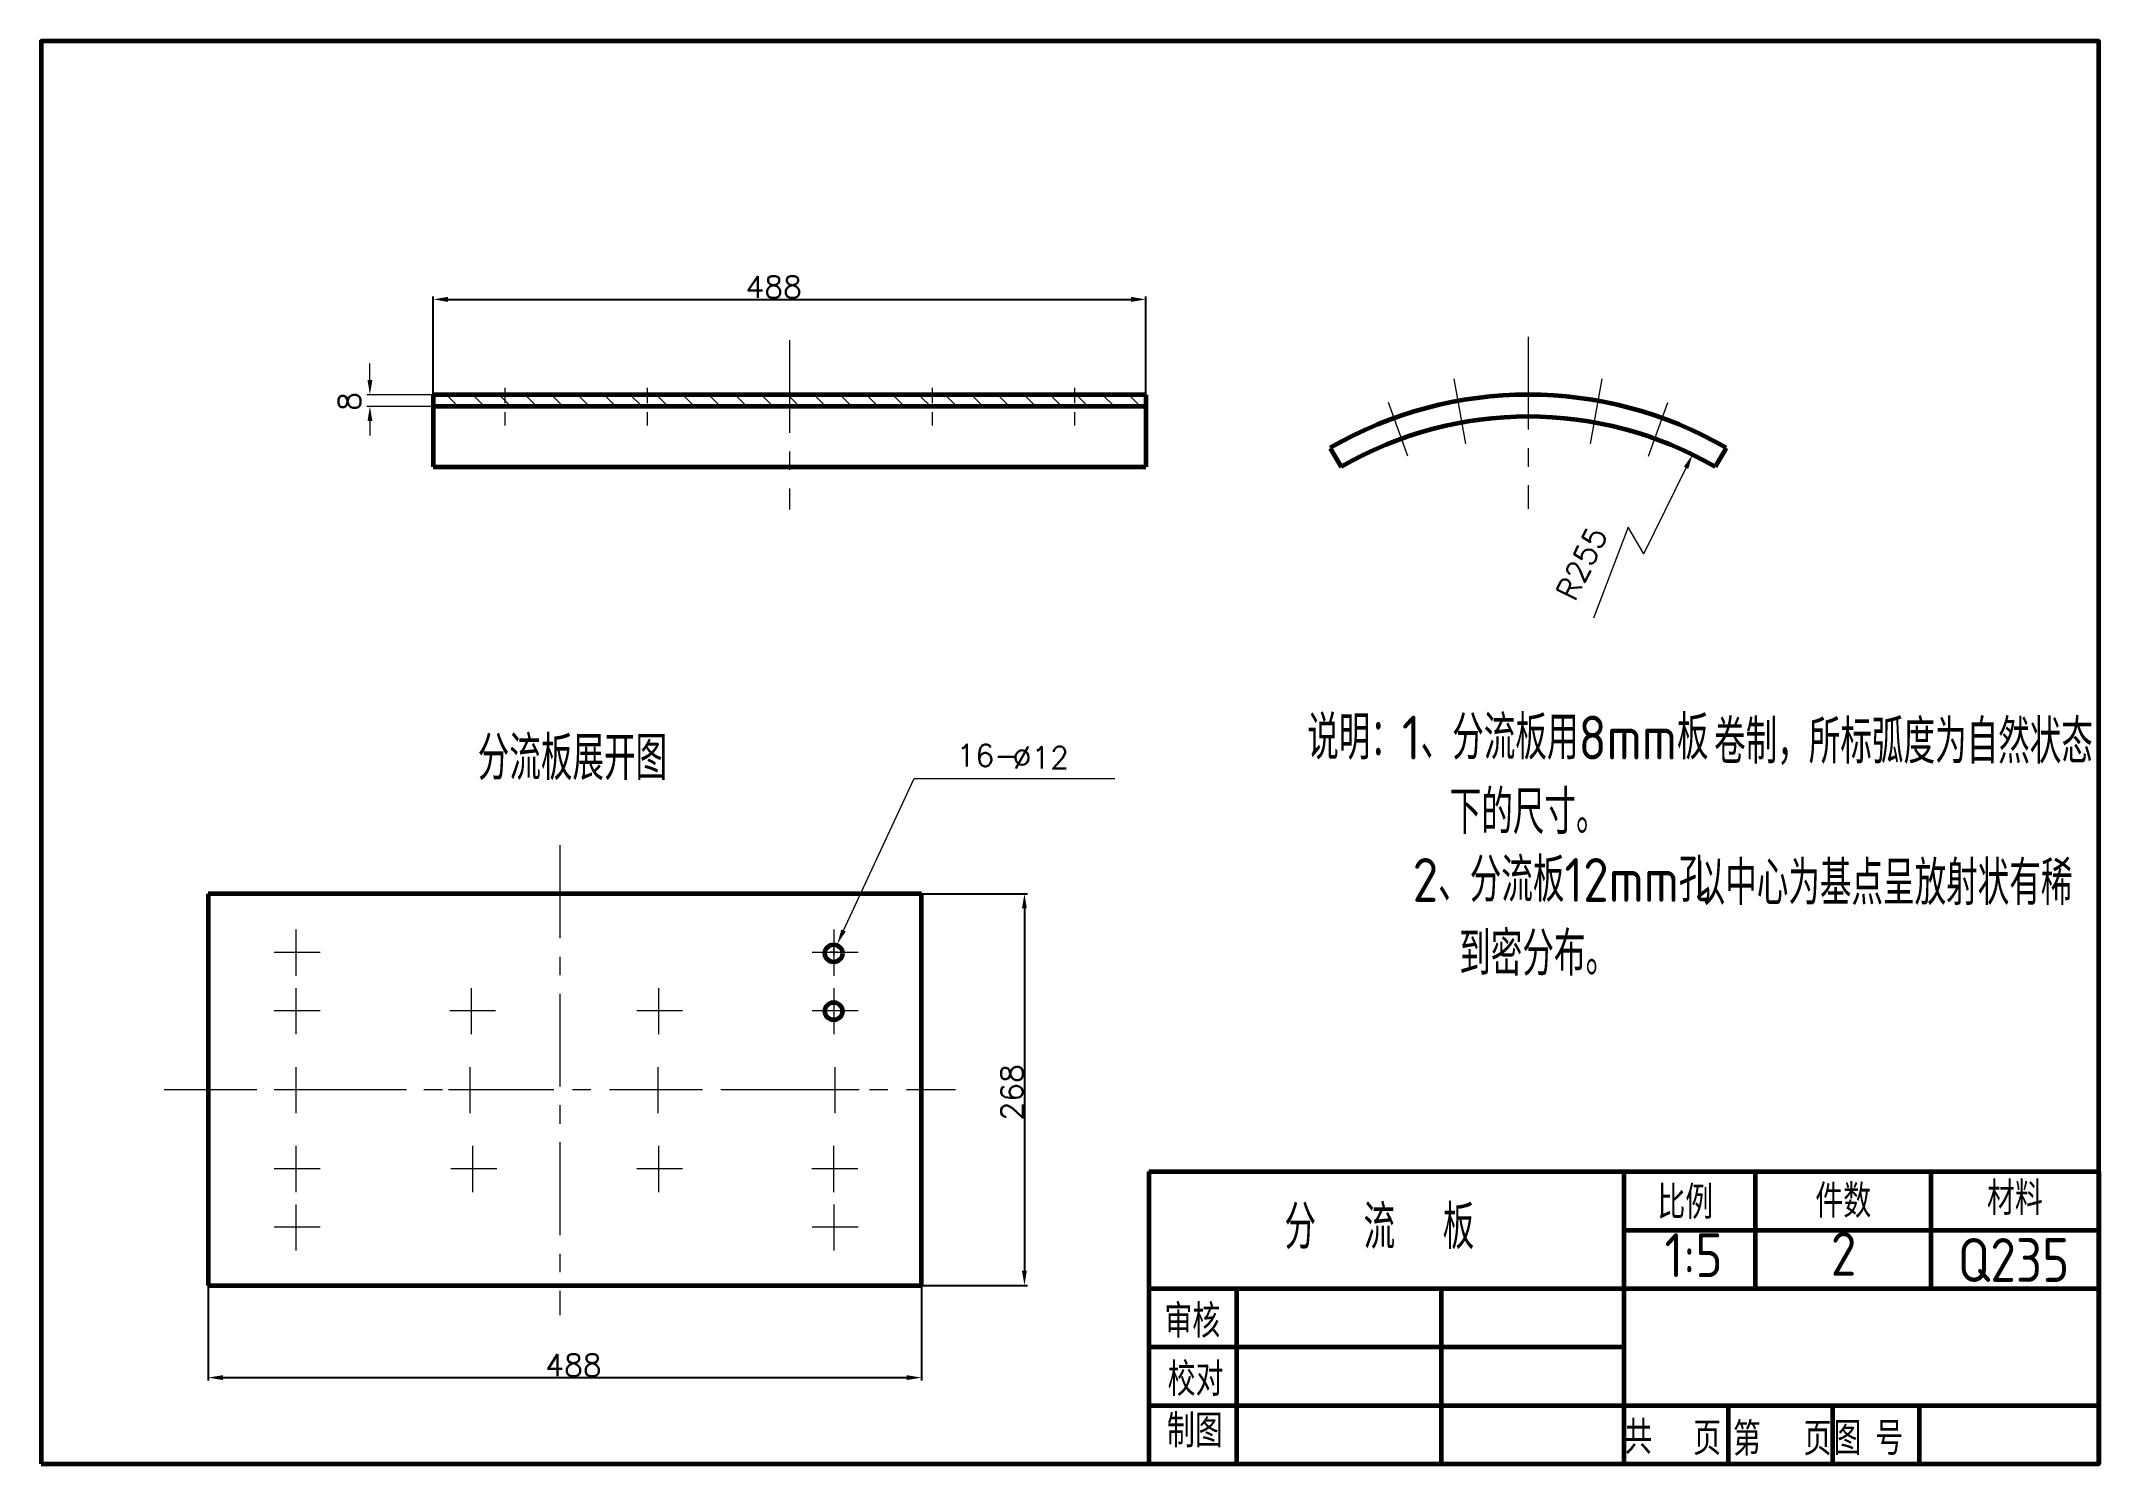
# Paper-space layout '分流板' of a CAD drawing. Header units: millimetres. Extents: x 11 to 1419, y 10 to 983.
import ezdxf

# ---------------------------------------------------------------- set-up
doc = ezdxf.new("R2010")
doc.units = ezdxf.units.MM
doc.header["$PDMODE"] = 35
doc.header["$PDSIZE"] = -0.5
doc.linetypes.add('CENTERX2', pattern=[101.6, 63.5, -12.7, 12.7, -12.7])
for name, color, linetype, lineweight in [('中心线．点画线', 6, 'CENTERX2', 20), ('粗实线', 250, 'Continuous', 60), ('细实线０.18', 5, 'Continuous', 18)]:
    doc.layers.add(name, color=color, linetype=linetype, lineweight=lineweight)
doc.styles.get("Standard").update_dxf_attribs({"font": 'txt', "bigfont": 'gbcbig.shx'})
doc.styles.add('国标文字-5', font='gbenor.shx', dxfattribs={"height": 5, "bigfont": 'gbcbig.shx'})
doc.styles.add('汉字', font='SIMFANG.TTF', dxfattribs={"width": 0.7})
doc.dimstyles.new('圆引出', dxfattribs={"dimtxt": 28, "dimasz": 15, "dimexe": 2, "dimexo": 0, "dimgap": 1, "dimtad": 1, "dimtoh": 1, "dimdec": 0, "dimtxsty": 'Standard', "dimcen": 2.5, "dimadec": 0, "dimazin": 0, "dimtfac": 1, "dimtdec": 0, "dimtofl": 0, "dimtmove": 0, "dimatfit": 2, "dimfxl": 1, "dimarcsym": 0})

# ---------------------------------------------------------------- blocks, each defined once
blk = doc.blocks.new('*D141')
at = {"layer": 'Defpoints', "color": 0}
for p in [(766.5, 806.6), (279, 741.4), (766.5, 741.4)]:
    blk.add_point(p, dxfattribs=at)
at = {"layer": '细实线０.18', "color": 0, "lineweight": -2}
for p, q in [((279, 741.4), (279, 808.6)), ((289, 806.6), (756.5, 806.6)), ((766.5, 741.4), (766.5, 808.6))]:
    blk.add_line(p, q, dxfattribs=at)
at = {"layer": '细实线０.18', "color": 0}
for points in [[(289, 808.3), (289, 804.9), (279, 806.6)], [(756.5, 808.3), (756.5, 804.9), (766.5, 806.6)]]:
    blk.add_solid(points, dxfattribs=at)
at = {"layer": '细实线０.18', "color": 0, "insert": (511.9, 815.1), "char_height": 15, "attachment_point": 5}
blk.add_mtext('488', dxfattribs=at)
blk = doc.blocks.new('*D143')
at = {"layer": 'Defpoints', "color": 0}
for p in [(125, 132), (613, 132), (613, 68.9)]:
    blk.add_point(p, dxfattribs=at)
at = {"layer": '细实线０.18', "color": 0, "lineweight": -2}
for p, q in [((125, 132), (125, 66.9)), ((613, 132), (613, 66.9)), ((135, 68.9), (603, 68.9))]:
    blk.add_line(p, q, dxfattribs=at)
at = {"layer": '细实线０.18', "color": 0}
for points in [[(135, 70.6), (135, 67.3), (125, 68.9)], [(603, 70.6), (603, 67.3), (613, 68.9)]]:
    blk.add_solid(points, dxfattribs=at)
at = {"layer": '细实线０.18', "color": 0, "insert": (374.9, 77.4), "char_height": 15, "attachment_point": 5}
blk.add_mtext('488', dxfattribs=at)
blk = doc.blocks.new('*D144')
at = {"layer": 'Defpoints', "color": 0}
for p in [(613, 400), (613, 132), (683.5, 132)]:
    blk.add_point(p, dxfattribs=at)
at = {"layer": '细实线０.18', "color": 0, "lineweight": -2}
for p, q in [((613, 400), (685.5, 400)), ((683.5, 390), (683.5, 142)), ((613, 132), (685.5, 132))]:
    blk.add_line(p, q, dxfattribs=at)
at = {"layer": '细实线０.18', "color": 0}
for points in [[(681.8, 390), (685.1, 390), (683.5, 400)], [(681.8, 142), (685.1, 142), (683.5, 132)]]:
    blk.add_solid(points, dxfattribs=at)
at = {"layer": '细实线０.18', "color": 0, "insert": (675, 264.1), "char_height": 15, "attachment_point": 5, "rotation": 90}
blk.add_mtext('268', dxfattribs=at)

psp = doc.layouts.new('分流板')

# ---------------------------------------------------------------- linework, layer by layer
at = {"layer": '中心线．点画线'}
for p, q in [((522.8, 778.8), (522.8, 662.9)), ((1028.2, 781), (1028.2, 663.3)), ((985.6, 707.8), (977.6, 752.2)), ((1070.8, 707.8), (1078.8, 752.2)), ((327.9, 746), (327.9, 740.5)), ((327.9, 739.8), (327.9, 735.6)), ((327.9, 733.9), (327.9, 732.4)), ((425.3, 746), (425.3, 740.5)), ((425.3, 739.8), (425.3, 735.6)), ((425.3, 733.9), (425.3, 732.4)), ((620.3, 746), (620.3, 740.5)), ((620.3, 739.8), (620.3, 735.6)), ((620.3, 733.9), (620.3, 732.4)), ((717.7, 746), (717.7, 740.5)), ((717.7, 739.8), (717.7, 735.6)), ((717.7, 733.9), (717.7, 732.4)), ((945.9, 699.4), (932.7, 736.1)), ((1110.4, 699.4), (1123.7, 736.1)), ((327.9, 729.4), (327.9, 720.4)), ((425.3, 729.4), (425.3, 720.4)), ((620.3, 729.4), (620.3, 720.4)), ((717.7, 729.4), (717.7, 720.4)), ((365.5, 433.1), (365.5, 111.6)), ((185, 375.4), (185, 343.8)), ((553, 375.4), (553, 343.8)), ((170.2, 360), (201.6, 360)), ((538.2, 360), (569.6, 360)), ((185, 335.4), (185, 303.8)), ((305, 335.4), (305, 303.8)), ((433, 335.4), (433, 303.8)), ((553, 335.4), (553, 303.8)), ((170.2, 320), (201.6, 320)), ((290.2, 320), (321.6, 320)), ((418.2, 320), (449.6, 320)), ((538.2, 320), (569.6, 320)), ((185, 281.4), (185, 249.8)), ((304.1, 281.4), (304.1, 249.8)), ((432.7, 281.4), (432.7, 249.8)), ((553.8, 281.4), (553.8, 249.8)), ((94.8, 266), (636.3, 266)), ((170.2, 266), (201.6, 266)), ((229.2, 266), (260.6, 266)), ((289.3, 266), (320.7, 266)), ((417.9, 266), (449.3, 266)), ((477.3, 266), (508.7, 266)), ((539, 266), (570.4, 266)), ((185, 227.4), (185, 195.8)), ((305.9, 227.4), (305.9, 195.8)), ((433, 227.4), (433, 195.8)), ((552.9, 227.4), (552.9, 195.8)), ((170.2, 212), (201.6, 212)), ((291.1, 212), (322.5, 212)), ((418.2, 212), (449.6, 212)), ((538.1, 212), (569.5, 212)), ((185, 187.4), (185, 155.8)), ((553, 187.4), (553, 155.8)), ((170.2, 172), (201.6, 172)), ((538.2, 172), (569.6, 172))]:
    psp.add_line(p, q, dxfattribs=at)
at = {"layer": '粗实线'}
for p, q in [((766.5, 741.4), (279, 741.4)), ((279, 741.4), (279, 692)), ((766.5, 733.4), (279, 733.4)), ((766.5, 741.4), (766.5, 692)), ((892.7, 704.9), (900.2, 692)), ((1163.7, 704.9), (1156.2, 692)), ((279, 692), (766.5, 692)), ((613, 400), (125, 400)), ((125, 400), (125, 132)), ((613, 132), (613, 400)), ((768.7, 209.9), (1418.7, 209.9)), ((768.7, 209.9), (768.7, 9.9)), ((1093.7, 209.9), (1093.7, 9.9)), ((1183.5, 209.9), (1183.5, 129.9)), ((1303.7, 209.9), (1303.7, 129.9)), ((1418.7, 209.9), (1418.7, 9.9)), ((1093.7, 169.9), (1418.7, 169.9)), ((125, 132), (613, 132)), ((768.7, 129.9), (1418.7, 129.9)), ((828.7, 129.9), (828.7, 9.9)), ((968.7, 129.9), (968.7, 9.9)), ((768.7, 89.9), (1093.7, 89.9)), ((768.7, 49.9), (1418.7, 49.9)), ((1165.1, 49.9), (1165.1, 9.9)), ((1236.5, 49.9), (1236.5, 9.9)), ((1295.8, 49.9), (1295.8, 9.9)), ((768.7, 9.9), (1418.7, 9.9))]:
    psp.add_line(p, q, dxfattribs=at)
psp.add_lwpolyline([(10.7, 9.9), (1418.7, 9.9), (1418.7, 983.3), (10.7, 983.3)], close=True, dxfattribs=at)
for centre in [(553, 359.2), (553, 319.6)]:
    psp.add_circle(centre, 6, dxfattribs=at)
for radius in [270, 255]:
    psp.add_arc((1028.2, 471.4), radius, 59.8794, 120.1206, dxfattribs=at)
at = {"layer": '细实线０.18'}
for p, q in [((235.6, 751.4), (235.6, 762.8)), ((279, 741.4), (233.6, 741.4)), ((279, 733.4), (233.6, 733.4)), ((296, 733.4), (288, 741.4)), ((314, 733.4), (306, 741.4)), ((332, 733.4), (324, 741.4)), ((349.9, 733.4), (341.9, 741.4)), ((367.9, 733.4), (359.9, 741.4)), ((385.8, 733.4), (377.8, 741.4)), ((403.8, 733.4), (395.8, 741.4)), ((421.8, 733.4), (413.8, 741.4)), ((439.7, 733.4), (431.7, 741.4)), ((457.7, 733.4), (449.7, 741.4)), ((475.6, 733.4), (467.6, 741.4)), ((493.6, 733.4), (485.6, 741.4)), ((511.6, 733.4), (503.6, 741.4)), ((529.5, 733.4), (521.5, 741.4)), ((547.5, 733.4), (539.5, 741.4)), ((565.4, 733.4), (557.4, 741.4)), ((583.4, 733.4), (575.4, 741.4)), ((601.4, 733.4), (593.4, 741.4)), ((620.3, 732.5), (611.3, 741.4)), ((637.3, 733.4), (629.3, 741.4)), ((655.2, 733.4), (647.2, 741.4)), ((673.2, 733.4), (665.2, 741.4)), ((691.2, 733.4), (683.2, 741.4)), ((709.1, 733.4), (701.1, 741.4)), ((727.1, 733.4), (719.1, 741.4)), ((745, 733.4), (737, 741.4)), ((763, 733.4), (755, 741.4)), ((235.6, 723.4), (235.6, 713.4)), ((1107.3, 632.5), (1136.2, 691.3)), ((1096.5, 650.8), (1072.8, 588.6)), ((1107.3, 632.5), (1096.5, 650.8)), ((559.7, 374.8), (608, 478.9)), ((608, 478.9), (745.4, 478.9)), ((550.5, 360.3), (555.5, 360.3)), ((553, 357.8), (553, 362.8))]:
    psp.add_line(p, q, dxfattribs=at)
for points in [[(234, 751.4), (237.3, 751.4), (235.6, 741.4)], [(234, 723.4), (237.3, 723.4), (235.6, 733.4)], [(1134.7, 692.1), (1137.7, 690.6), (1140.6, 700.3)], [(558.2, 375.5), (561.2, 374.1), (555.5, 365.7)]]:
    psp.add_solid(points, dxfattribs=at)

# ---------------------------------------------------------------- texts
at = {"layer": '细实线０.18', "style": '国标文字-5'}
for s, p in [('说明：1、分流板用8mm板', (877, 491.8)), ('卷制，所标弧度为自然状态', (1155.4, 489)), ('下的尺寸。', (974.5, 440.8)), ('     2、分流板12mm孔', (867.8, 394.4)), ('以中心为基点呈放射状有稀', (1141.4, 392.3)), ('到密分布。', (981, 343.9)), ('分  流  板', (861.4, 156.9)), ('1:5', (1121.5, 137.7)), ('2', (1235.3, 138.6)), ('Q235', (1322.1, 134.4))]:
    psp.add_text(s, height=30, dxfattribs=at).set_placement(p)
at = {"layer": '细实线０.18'}
psp.add_text('16-', height=15, dxfattribs=at).set_placement((637.1, 487.1))
at = {"layer": '细实线０.18', "style": '汉字', "width": 0.7}
for s, p in [('比例', (1116.6, 179.6)), ('件数', (1224.7, 180.5)), ('材料', (1342.1, 182.4)), ('审核', (779.3, 98.4)), ('校对', (781.5, 58.6)), ('制图', (781, 23.3)), ('共', (1094, 18.9)), ('页', (1141.1, 18.1)), ('第', (1168.3, 17.7)), ('页', (1216.6, 17.9)), ('图 号', (1237.1, 18.2))]:
    psp.add_text(s, height=20, dxfattribs=at).set_placement(p)
at = {"layer": '细实线０.18', "char_height": 15, "attachment_point": 5}
for s, insert, rotation in [('8', (221.6, 736.8), 90), ('R255', (1064.8, 625.9), 63.8465)]:
    psp.add_mtext(s, dxfattribs=dict(at, insert=insert, rotation=rotation))
at = {"layer": '细实线０.18', "insert": (309.4, 507.8), "char_height": 30, "width": 277.235, "attachment_point": 1, "style": '国标文字-5'}
psp.add_mtext('分流板展开图', dxfattribs=at)
at = {"layer": '细实线０.18', "insert": (694.7, 493.1), "char_height": 15, "attachment_point": 5}
psp.add_mtext('∅12', dxfattribs=at)

# ---------------------------------------------------------------- dimensions: what is measured, and where the dimension line sits
at = {"layer": '细实线０.18'}
for base, p1, p2, picture, middle in [((766.5312, 806.5889), (279.0308, 741.4078), (766.5312, 741.4078), '*D141', (511.9405, 806.5889)), ((613, 68.9), (125, 132), (613, 132), '*D143', (374.9, 68.9))]:
    dim = psp.add_linear_dim(base=base, p1=p1, p2=p2, dimstyle='圆引出', override={"dimtxt": 15, "dimasz": 10}, dxfattribs=at)
    dim.commit()
    dim.dimension.update_dxf_attribs({"geometry": picture, "text_midpoint": middle, "dimtype": 160})
dim = psp.add_linear_dim(base=(683.5, 132), p1=(613, 400), p2=(613, 132), angle=90, dimstyle='圆引出', override={"dimtxt": 15, "dimasz": 10}, dxfattribs=at)
dim.commit()
dim.dimension.update_dxf_attribs({"geometry": '*D144', "text_midpoint": (683.5, 264.1), "dimtype": 160})

doc.saveas('drawing.dxf')
